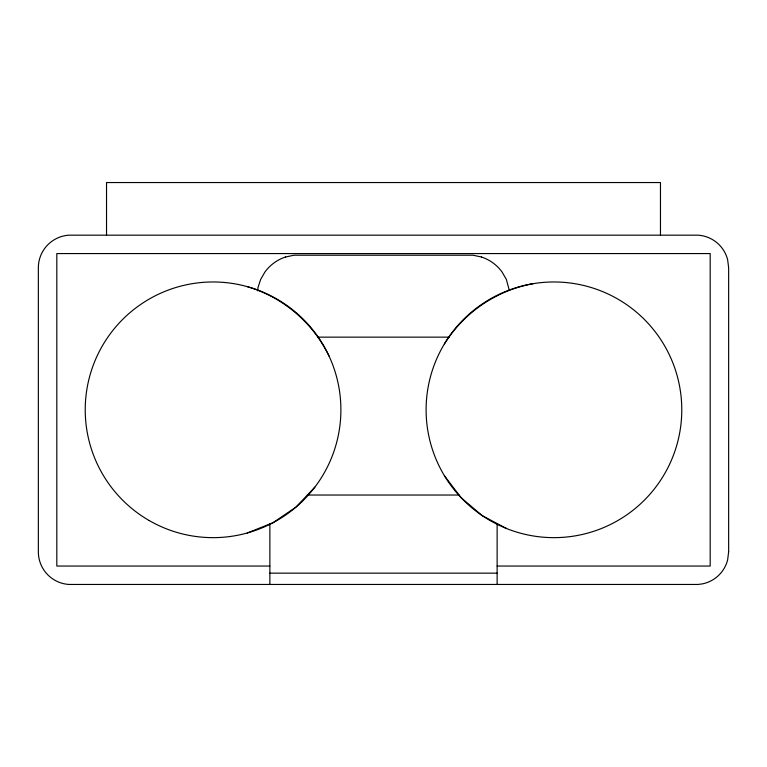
<?xml version="1.0" encoding="UTF-8"?>
<svg xmlns="http://www.w3.org/2000/svg" width="767" height="767" viewBox="0 0 767 767"><rect width="100%" height="100%" fill="white"/><g stroke="black" fill="none" stroke-linecap="round" stroke-linejoin="round"><path stroke-width="1.15" d="M257.654 290.779L257.98 287.615L260.655 279.418L264.96 271.959A41.322 41.322 0 0 1 285.554 257.003M444.409 343.904C464.025 312.37 496.719 290.214 533.266 283.656M314.825 487.17L295.813 507.236L272.937 522.749L247.252 532.979M285.554 257.003L293.972 255.219L473.028 255.219L481.446 257.003M317.643 337.144L449.548 337.144M307.375 495.031L459.097 495.031M269.869 566.046L56.816 566.046L56.816 253.57L710.184 253.57L710.184 566.046L497.131 566.046M269.869 573.15L497.131 573.15M247.252 286.637C282.879 297.097 312.984 322.667 329.072 356.137M506.632 528.559L482.203 515.616L461.14 497.716L444.409 475.713M509.298 290.31L506.345 279.418L502.04 271.959A41.322 41.322 0 0 0 481.446 257.003M660.473 235.172L660.473 182.546L106.527 182.546L106.527 235.172M497.131 523.525L497.131 584.454M269.869 523.966L269.869 584.454M728.65 551.847L727.624 559.968A32.674 32.674 0 0 1 702.102 583.936L698.037 584.454L68.963 584.454A32.665 32.665 0 0 1 38.35 551.847L38.35 267.769A32.665 32.665 0 0 1 68.963 235.172L698.037 235.172A32.665 32.665 0 0 1 727.624 259.649L728.65 267.769L728.65 551.847M490.027 520.515A127.83 127.83 0 0 0 681.777 409.808A127.83 127.83 0 0 0 490.027 299.101A127.83 127.83 0 0 0 490.027 520.515M149.143 520.515A127.83 127.83 0 0 0 340.893 409.808A127.83 127.83 0 0 0 149.143 299.101A127.83 127.83 0 0 0 149.143 520.515"/></g></svg>
